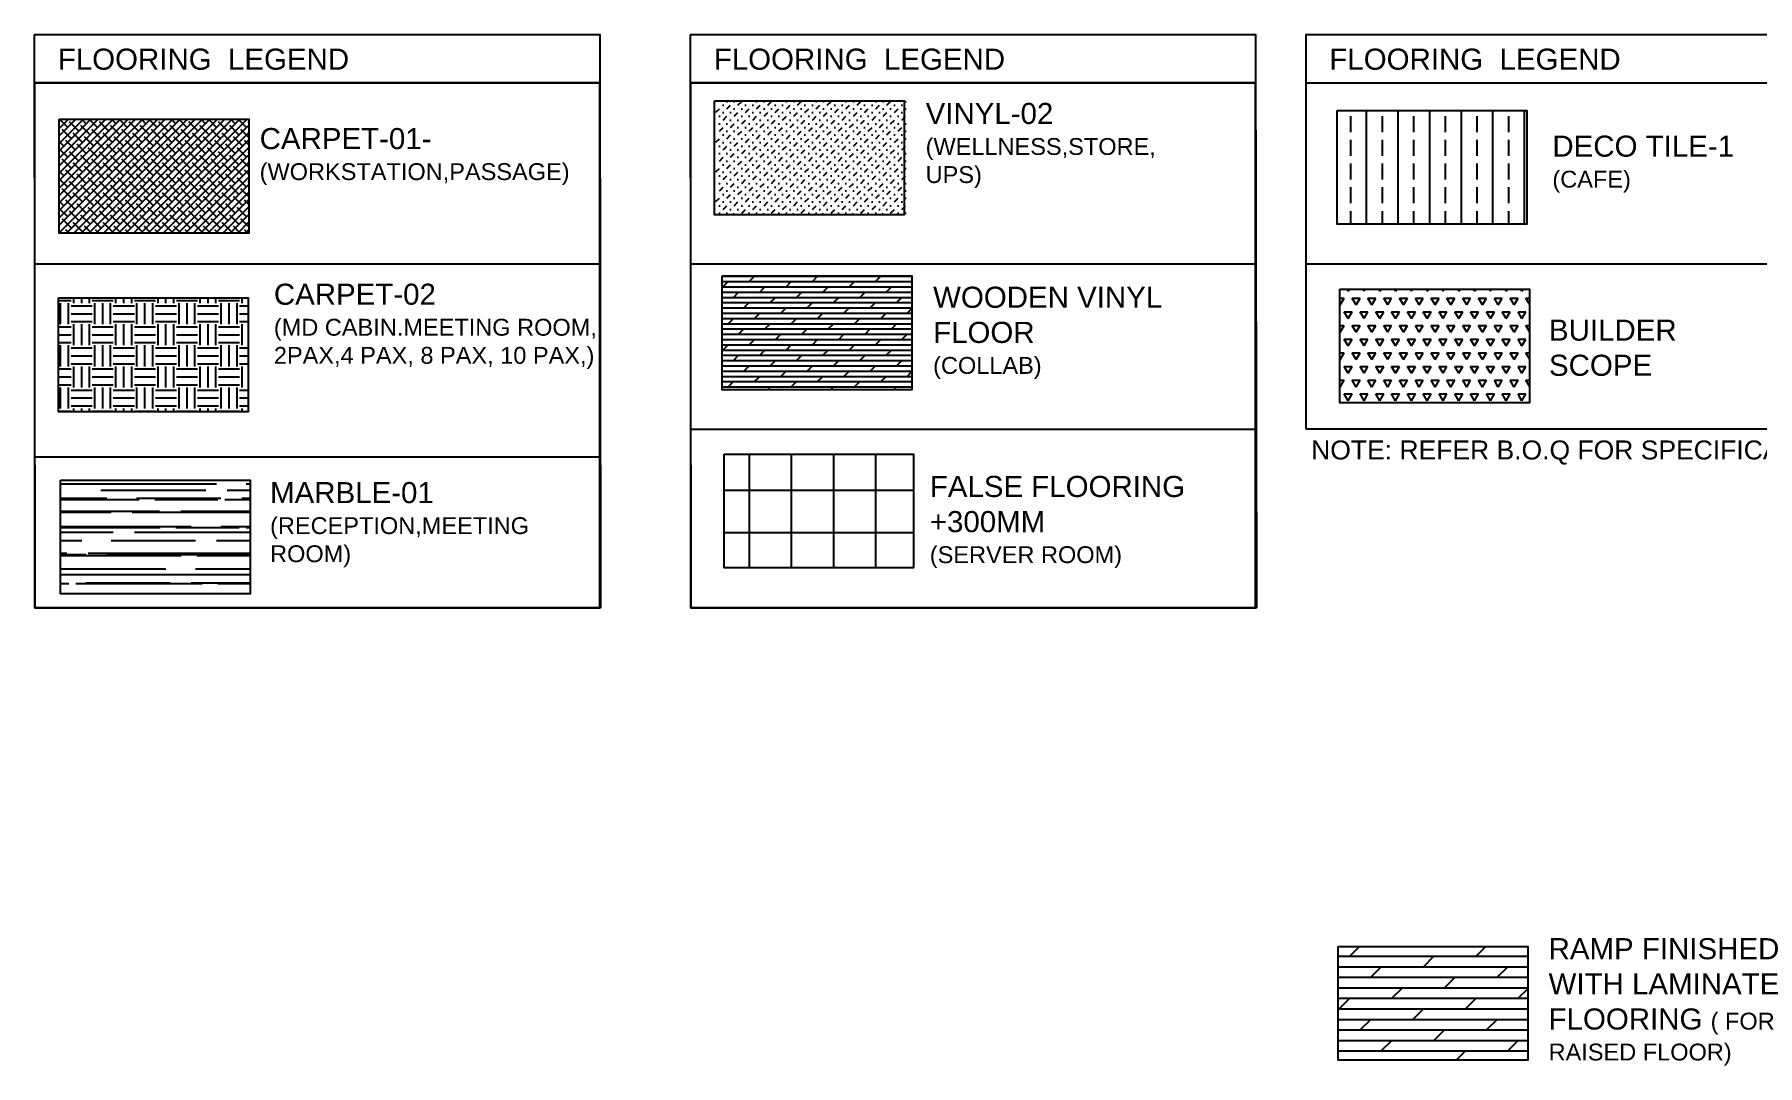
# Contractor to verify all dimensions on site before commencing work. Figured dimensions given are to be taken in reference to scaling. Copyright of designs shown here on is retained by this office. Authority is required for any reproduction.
# Model space of a CAD drawing. Header units: millimetres. Extents: x 4688743 to 4806056, y -3017657 to -2960297.
# Drawn here: x 4691129 to 4732031, y -3017657 to -2993184 of the extents above; entities that cross this region are included whole.
import ezdxf

# ---------------------------------------------------------------- set-up
doc = ezdxf.new("R2010")
doc.units = ezdxf.units.MM
doc.header["$MEASUREMENT"] = 0
for name, color, linetype in [('I-FLOOR', 8, 'Continuous'), ('I-FLOR', 8, 'Continuous'), ('I-LEGEND-TEXT', 2, 'Continuous')]:
    doc.layers.add(name, color=color, linetype=linetype)
doc.styles.add('ROMANS', font='arial.ttf', dxfattribs={"height": 175})

msp = doc.modelspace()

# ---------------------------------------------------------------- hatches: boundary and pattern name
at = {"layer": 'I-FLOOR', "linetype": 'Continuous', "ltscale": 0.25}
h = msp.add_hatch(dxfattribs=at)
h.set_pattern_fill('MUDST', color=56, scale=500, angle=45, double=1)
h.paths.add_polyline_path([(4707307.4, -2994763.1), (4711807.4, -2994763.1), (4711807.4, -2997463.1), (4707307.4, -2997463.1)])
at = {"layer": 'I-FLOOR'}
h = msp.add_hatch(dxfattribs=at)
h.set_pattern_fill('ANSI38', color=152, scale=1000)
h.paths.add_polyline_path([(4691719.2, -2995198.4), (4696219.2, -2995198.4), (4696219.2, -2997898.4), (4691719.2, -2997898.4)])
at = {"layer": 'I-FLOOR', "linetype": 'Continuous', "ltscale": 0.25}
h = msp.add_hatch(dxfattribs=at)
h.set_pattern_fill('ANSI33', color=224, scale=3000, angle=45, double=1)
h.paths.add_polyline_path([(4722056.3, -2994985.9), (4726556.3, -2994985.9), (4726556.3, -2997685.9), (4722056.3, -2997685.9)])
h = msp.add_hatch(dxfattribs=at)
h.set_pattern_fill('DOLMIT', color=30, scale=500, style=0)
h.set_pattern_definition([(0, (204469.67, 51826.11), (0, 125), []), (45, (204469.67, 51826.1), (-250, 250), [176.776695, -353.55339])])
h.paths.add_polyline_path([(4707456, -2998916.4), (4711956, -2998916.4), (4711956, -3001616.4), (4707456, -3001616.4)])
at = {"layer": 'I-FLOOR'}
h = msp.add_hatch(dxfattribs=at)
h.set_pattern_fill('TRIANG', color=253, scale=1000, style=0, double=1)
h.set_pattern_definition([(60, (5283127.23, -2484535), (-187.5, 324.75953), [187.5, -187.5]), (120, (5283127.23, -2484535), (-375, 2e-07), [187.5, -187.5]), (0, (5283033.48, -2484372.63), (187.5, 324.75953), [187.5, -187.5])])
h.paths.add_polyline_path([(4722117.3, -2999226.9), (4726617.3, -2999226.9), (4726617.3, -3001926.9), (4722117.3, -3001926.9)])
h = msp.add_hatch(dxfattribs=at)
h.set_pattern_fill('EARTH', color=256, scale=2000)
h.paths.add_polyline_path([(4691699.2, -2999438.4), (4696199.2, -2999438.4), (4696199.2, -3002138.4), (4691699.2, -3002138.4)])
h = msp.add_hatch(dxfattribs=at)
h.set_pattern_fill('ANSI37', color=8, scale=8000, angle=45)
h.set_pattern_definition([(90, (219100.6, 68996.1), (-1000, 0), []), (180, (219100.6, 68996.1), (-6e-14, -1000), [])])
h.paths.add_polyline_path([(4707499.1, -3003144.8), (4711999.1, -3003144.8), (4711999.1, -3005844.8), (4707499.1, -3005844.8)])
h = msp.add_hatch(dxfattribs=at)
h.set_pattern_fill('AR-RROOF', color=8, scale=500)
h.paths.add_polyline_path([(4691746.4, -3003762.3), (4696246.4, -3003762.3), (4696246.4, -3006462.3), (4691746.4, -3006462.3)])
h = msp.add_hatch(dxfattribs=at)
h.set_pattern_fill('DOLMIT', color=152, scale=1000)
h.set_pattern_definition([(0, (4548599.76, -3349811.29), (0, 250), []), (45, (4548599.76, -3349811.3), (-500, 500), [353.5534, -707.1068])])
h.paths.add_polyline_path([(4722076.3, -3014830.9), (4726576.3, -3014830.9), (4726576.3, -3017530.9), (4722076.3, -3017530.9)])

# ---------------------------------------------------------------- linework, layer by layer
at = {"layer": 'I-LEGEND-TEXT', "ltscale": 0.1}
for p, q in [((4691129.4, -2994333.6), (4704546.3, -2994333.6)), ((4706700.9, -2994333.6), (4720117.8, -2994333.6)), ((4721313, -2994333.6), (4735806.1, -2994333.6)), ((4721313, -2994333.6), (4735806.1, -2994333.6)), ((4721313, -2994333.6), (4735806.1, -2994333.6)), ((4691129.4, -2998631.8), (4704546.3, -2998631.8)), ((4706700.9, -2998631.8), (4720117.8, -2998631.8)), ((4721313, -2998631.8), (4735806.1, -2998631.8)), ((4706720.9, -3002550.6), (4720137.8, -3002550.6)), ((4691149.4, -3003212.2), (4704566.3, -3003212.2))]:
    msp.add_line(p, q, dxfattribs=at)
at = {"layer": 'I-LEGEND-TEXT', "linetype": 'Continuous'}
msp.add_line((4721313, -2994333.6), (4735806.1, -2994333.6), dxfattribs=at)
at = {"layer": 'I-LEGEND-TEXT', "ltscale": 0.1}
for points in [[(4691129.4, -2993184.3), (4704546.3, -2993184.3), (4704566.3, -3006795.4), (4691149.4, -3006795.4)], [(4706700.9, -2993184.3), (4720117.8, -2993184.3), (4720137.8, -3006795.4), (4706720.9, -3006795.4)], [(4691129.4, -3006795.4), (4704546.3, -3006795.4), (4704546.3, -2994333.6), (4691129.4, -2994333.6)], [(4706700.9, -3006795.4), (4720117.8, -3006795.4), (4720117.8, -2994333.6), (4706700.9, -2994333.6)]]:
    msp.add_lwpolyline(points, close=True, dxfattribs=at)
msp.add_lwpolyline([(4721313, -3002550.6), (4721313, -2993184.3), (4735806.1, -2993184.3), (4735806.1, -3002550.6), (4721313, -3002550.6)], dxfattribs=at)
at = {"layer": 'I-LEGEND-TEXT', "color": 40, "ltscale": 0.1, "elevation": 0}
for points in [[(4707273.7, -2994763.1), (4711773.7, -2994763.1), (4711773.7, -2997463.1), (4707273.7, -2997463.1)], [(4691719.2, -2995198.4), (4696219.2, -2995198.4), (4696219.2, -2997898.4), (4691719.2, -2997898.4)], [(4722056.3, -2994985.9), (4726556.3, -2994985.9), (4726556.3, -2997685.9), (4722056.3, -2997685.9)], [(4707456, -2998916.4), (4711956, -2998916.4), (4711956, -3001616.4), (4707456, -3001616.4)], [(4722117.3, -2999226.9), (4726617.3, -2999226.9), (4726617.3, -3001926.9), (4722117.3, -3001926.9)], [(4691699.2, -2999438.4), (4696199.2, -2999438.4), (4696199.2, -3002138.4), (4691699.2, -3002138.4)], [(4691746.4, -3003762.3), (4696246.4, -3003762.3), (4696246.4, -3006462.3), (4691746.4, -3006462.3)], [(4722076.3, -3014830.9), (4726576.3, -3014830.9), (4726576.3, -3017530.9), (4722076.3, -3017530.9)]]:
    msp.add_lwpolyline(points, close=True, dxfattribs=at)
at = {"layer": 'I-LEGEND-TEXT', "elevation": 0}
for points in [[(4722117.3, -2999226.9), (4726617.3, -2999226.9), (4726617.3, -3001926.9), (4722117.3, -3001926.9)], [(4722076.3, -3014830.9), (4726576.3, -3014830.9), (4726576.3, -3017530.9), (4722076.3, -3017530.9)]]:
    msp.add_lwpolyline(points, close=True, dxfattribs=at)
at = {"layer": 'I-LEGEND-TEXT', "color": 40, "ltscale": 0.1}
msp.add_lwpolyline([(4707499.1, -3003144.8), (4711999.1, -3003144.8), (4711999.1, -3005844.8), (4707499.1, -3005844.8)], close=True, dxfattribs=at)

# ---------------------------------------------------------------- texts
at = {"layer": 'I-FLOR', "color": 2, "insert": (4721435.5, -3002821.3), "char_height": 450, "attachment_point": 1, "style": 'ROMANS'}
msp.add_mtext('NOTE: REFER B.O.Q FOR SPECIFICATION', dxfattribs=at)
at = {"layer": 'I-LEGEND-TEXT', "linetype": 'Continuous', "ltscale": 300, "char_height": 500.551, "width": 10491.7, "attachment_point": 1, "style": 'ROMANS'}
for insert in [(4691683.4, -2993520.4), (4707254.9, -2993520.4), (4721867, -2993520.4)]:
    msp.add_mtext('FLOORING  LEGEND', dxfattribs=dict(at, insert=insert))
at = {"layer": 'I-LEGEND-TEXT', "linetype": 'Continuous', "char_height": 500.551, "attachment_point": 1, "style": 'ROMANS'}
for s, insert, width in [('VINYL-02\\P{\\H0.79912x;(WELLNESS,STORE,\\PUPS)}', (4712283.6, -2994808.9), 5061.592), ('CARPET-01- {\\H0.79912x;(WORKSTATION,PASSAGE)}', (4696474.7, -2995405.9), 5506.754), ('DECO TILE-1\\P{\\H0.79912x;(CAFE)}', (4727161.7, -2995584.7), 5125.783), ('CARPET-02 \\P{\\H0.79912x;(MD CABIN.MEETING ROOM,\\P2PAX,4 PAX, 8 PAX, 10 PAX,)}', (4696812.5, -2999099.4), 8996.723), ('WOODEN VINYL FLOOR\\P{\\H0.79912x;(COLLAB)}', (4712461.3, -2999171, 0), 6164.015), ('BUILDER SCOPE', (4727081, -2999951.4), 3701.569), ('MARBLE-01\\P{\\H0.79912x;(RECEPTION,MEETING\\PROOM)}', (4696722.5, -3003808.1), 2642.56), ('FALSE FLOORING \\P+300MM \\P{\\H0.79912x;(SERVER ROOM)}', (4712382.8, -3003662.5), 7099.641), ('RAMP FINISHED WITH LAMINATE FLOORING {\\H0.79912x;( FOR RAISED FLOOR)}', (4727071.4, -3014633.3, 0), 6192.441)]:
    msp.add_mtext(s, dxfattribs=dict(at, insert=insert, width=width))

doc.saveas('drawing.dxf')
